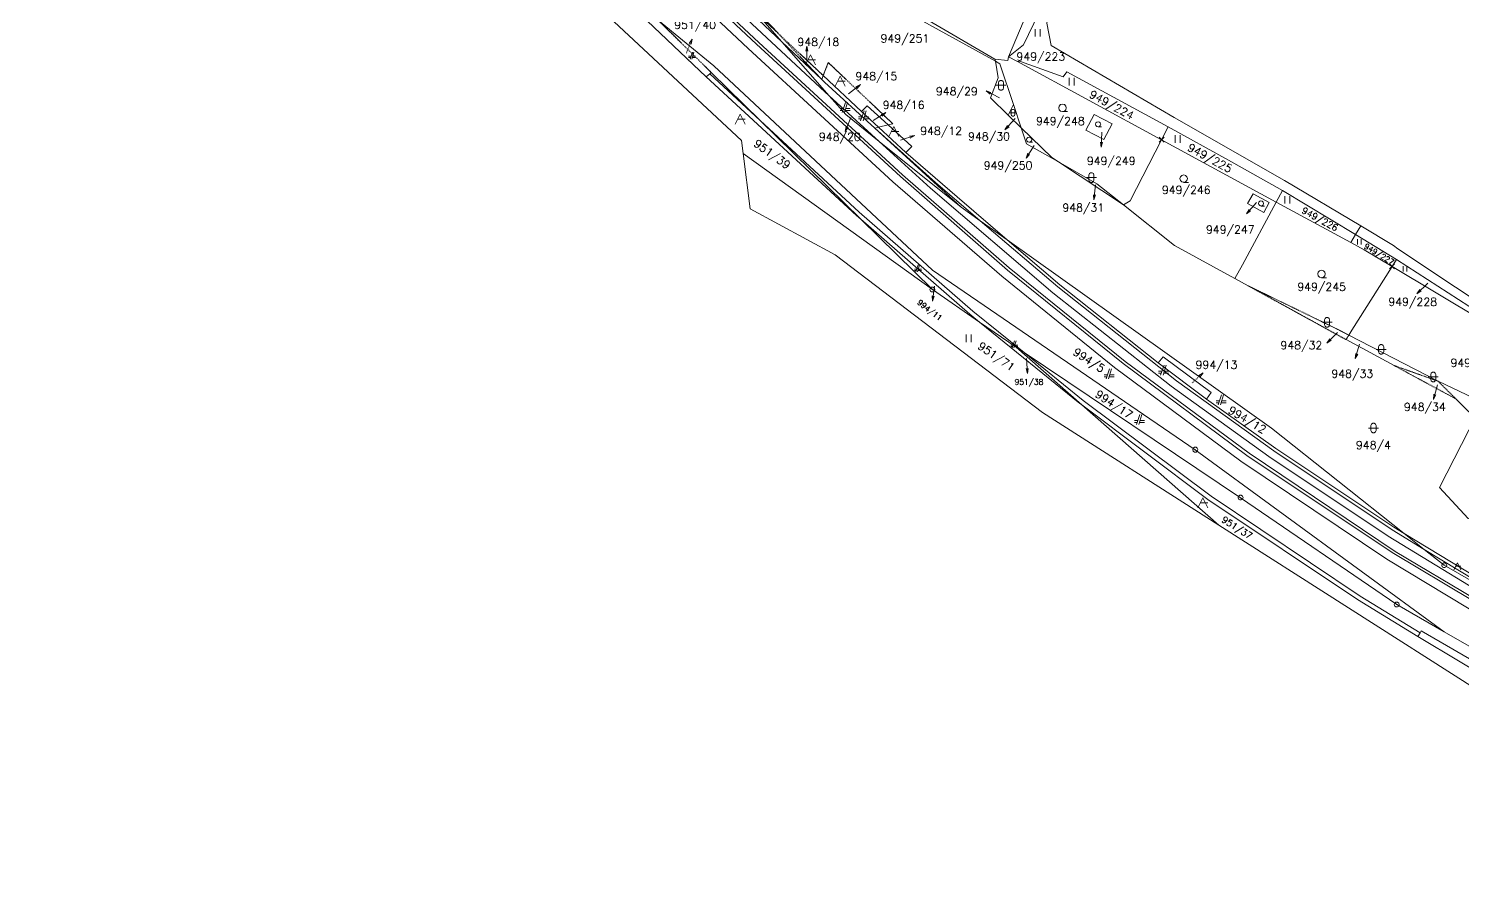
# Model space of a CAD drawing. Extents: x -443817 to 3, y -1171930 to -442383.
# Drawn here: x -442875.6 to -442588.9, y -1171468.6 to -1171299 of the extents above; entities that cross this region are included whole.
import ezdxf
from ezdxf.enums import TextEntityAlignment as Align

# ---------------------------------------------------------------- set-up
doc = ezdxf.new("R2010")
doc.units = 0
doc.header["$LTSCALE"] = 0.5
doc.header["$PDMODE"] = 3
doc.header["$PDSIZE"] = 0.5
for name, pattern in [('DASHDOT', [25.4, 12.7, -6.35, 0, -6.35]), ('DOT', [0.25, 0, -0.25]), ('HIDDEN', [0.375, 0.25, -0.125])]:
    doc.linetypes.add(name, pattern=pattern)
for name, color, linetype, lineweight in [('KATUZ', 7, 'Continuous', 0), ('KLADPAR', 7, 'Continuous', 0), ('ZAPPAR', 7, 'Continuous', 0), ('ZNACKY', 7, 'Continuous', 0), ('ZUOB', 7, 'Continuous', 0)]:
    doc.layers.add(name, color=color, linetype=linetype, lineweight=lineweight)
doc.styles.add('ROMANS', font='romans.shx', dxfattribs={"height": 0.2})

# ---------------------------------------------------------------- blocks, each defined once
blk = doc.blocks.new('$5')
at = {"color": 0}
blk.add_line((-0.12, 0), (0.12, 0), dxfattribs=at)
at = {"color": 0, "flags": 128}
blk.add_lwpolyline([(0.15, 0.48), (0.4, 0.3), (0.5, 0.01), (0.4, -0.28), (0.15, -0.46), (-0.16, -0.46), (-0.41, -0.28), (-0.51, 0.01), (-0.41, 0.3), (-0.16, 0.48), (0.15, 0.48)], dxfattribs=at)
blk = doc.blocks.new('$32')
at = {"color": 0}
for p, q in [((-0.5, 1.5), (-0.5, 0)), ((0.5, 0), (0.5, 1.5))]:
    blk.add_line(p, q, dxfattribs=at)
blk = doc.blocks.new('$489')
at = {"color": 0}
blk.add_line((-0.2, 2), (0, 3), dxfattribs=at)
at = {"color": 0, "flags": 128}
blk.add_lwpolyline([(0, 0), (0, 3), (0.2, 2)], dxfattribs=at)
blk = doc.blocks.new('$30')
at = {"color": 0, "flags": 128}
blk.add_lwpolyline([(0, 0), (-0.38, 0.1), (-0.65, 0.37), (-0.75, 0.74), (-0.65, 1.11), (-0.38, 1.38), (-0.01, 1.48), (0.36, 1.38), (0.63, 1.11), (0.73, 0.73), (0.63, 0.35), (0.36, 0.08), (-0.02, -0.02), (0.98, -0.02)], dxfattribs=at)
blk = doc.blocks.new('$42')
at = {"color": 0, "flags": 128}
for points in [[(-1, 1), (0.27, 1), (1, 1)], [(-0.5, 1.5), (-0.4, 1.79), (-0.15, 1.97), (0.16, 1.97), (0.41, 1.79), (0.51, 1.5), (0.51, 0.5), (0.41, 0.21), (0.16, 0.03), (-0.15, 0.03), (-0.4, 0.21), (-0.5, 0.5), (-0.5, 1.5)]]:
    blk.add_lwpolyline(points, dxfattribs=at)
blk = doc.blocks.new('$432')
at = {"color": 0}
for p, q in [((-0.32, 0.8), (-1, 0.8)), ((-1, 0.4), (-0.46, 0.4)), ((0.1, 2), (-0.6, 0)), ((-0.1, 0), (0.5, 2)), ((0.02, 0.4), (1, 0.4)), ((1, 0.8), (0.14, 0.8))]:
    blk.add_line(p, q, dxfattribs=at)
blk = doc.blocks.new('$488')
at = {"color": 0}
for p, q in [((0, 2.75), (0, 2.85)), ((0, 2.5), (0, 2.6)), ((0, 2.25), (0, 2.35)), ((0, 2), (0, 2.1)), ((0, 1.75), (0, 1.85)), ((0, 1.5), (0, 1.6)), ((0, 1.25), (0, 1.35)), ((0, 1), (0, 1.1)), ((0, 0.75), (0, 0.85)), ((0, 0.5), (0, 0.6)), ((0, 0.25), (0, 0.35)), ((0, 0), (0, 0.1))]:
    blk.add_line(p, q, dxfattribs=at)
at = {"color": 0, "flags": 128}
blk.add_lwpolyline([(0.2, 2), (0, 3), (-0.2, 2)], dxfattribs=at)
blk = doc.blocks.new('$435')
at = {"color": 0}
blk.add_line((1, 1), (-0.5, 1), dxfattribs=at)
at = {"color": 0, "flags": 128}
blk.add_lwpolyline([(-1, 0), (0, 2), (1, 0)], dxfattribs=at)

msp = doc.modelspace()

# ---------------------------------------------------------------- linework, layer by layer
at = {"layer": 'KATUZ', "color": 7, "linetype": 'Continuous', "flags": 128}
msp.add_lwpolyline([(-442559.78, -1171447.85), (-442637.61, -1171398.25), (-442672.87, -1171375.73), (-442714.3, -1171344.19), (-442731.29, -1171334.99), (-442732.69, -1171323.95), (-442733.02, -1171321.32), (-442788.88, -1171269.23), (-442833.08, -1171235.49), (-442866.25, -1171214.57), (-442876.87, -1171210.94), (-442882.35, -1171209.06), (-442904.52, -1171201.48), (-442922.4, -1171195.36), (-442942.49, -1171188.49), (-443004.25, -1171135.77), (-443026.07, -1171117.15), (-443121.47, -1171035.71), (-443131.1, -1171029.77), (-443133.54, -1171028.27), (-443137.31, -1171025.94), (-443161.32, -1171011.14)], dxfattribs=at)
at = {"layer": 'KLADPAR', "color": 7, "linetype": 'DOT'}
for p, q in [((-442735.89, -1171289.18), (-442725.72, -1171299.92)), ((-442739.08, -1171307.73), (-442749.62, -1171297.38)), ((-442725.72, -1171299.92), (-442716.98, -1171309.16)), ((-442725.72, -1171299.92), (-442716.68, -1171308.37)), ((-442612.15, -1171361.15), (-442631.74, -1171350.38)), ((-442612.15, -1171361.15), (-442611.59, -1171360.26)), ((-442593.76, -1171369.46), (-442602.54, -1171366.34))]:
    msp.add_line(p, q, dxfattribs=at)
at = {"layer": 'KLADPAR', "color": 7, "linetype": 'DASHDOT'}
for p, q in [((-442749.62, -1171297.38), (-442739.08, -1171307.73)), ((-442716.98, -1171309.16), (-442725.72, -1171299.92))]:
    msp.add_line(p, q, dxfattribs=at)
at = {"layer": 'KLADPAR', "color": 7, "linetype": 'Continuous'}
for p, q in [((-442725.72, -1171299.92), (-442729.76, -1171296.16)), ((-442716.98, -1171309.16), (-442716.68, -1171308.37)), ((-442716.68, -1171308.37), (-442716.98, -1171309.16)), ((-442709, -1171315.53), (-442716.68, -1171308.37)), ((-442611.59, -1171360.26), (-442593.76, -1171369.46)), ((-442602.54, -1171366.34), (-442612.15, -1171361.15)), ((-442612.15, -1171361.15), (-442602.54, -1171366.34))]:
    msp.add_line(p, q, dxfattribs=at)
at = {"layer": 'KLADPAR', "color": 7, "linetype": 'HIDDEN'}
for p, q in [((-442631.74, -1171350.38), (-442612.15, -1171361.15)), ((-442602.54, -1171366.34), (-442593.76, -1171369.46)), ((-442602.54, -1171366.34), (-442590.17, -1171373.01)), ((-442590.17, -1171373.01), (-442593.76, -1171369.46))]:
    msp.add_line(p, q, dxfattribs=at)
at = {"layer": 'KLADPAR', "color": 7, "linetype": 'Continuous', "flags": 128}
for points in [[(-442794.11, -1171258.8), (-442761.05, -1171288.71), (-442740.07, -1171308.64), (-442710.02, -1171336.36), (-442709.18, -1171337.09), (-442694.85, -1171351.16), (-442732.69, -1171323.95), (-442733.02, -1171321.32), (-442788.88, -1171269.23), (-442833.08, -1171235.49), (-442866.25, -1171214.57), (-442876.87, -1171210.94), (-442882.35, -1171209.06), (-442905.44, -1171194.16), (-442919.27, -1171185.23), (-442957.83, -1171162.01)], [(-442879.82, -1171189.83), (-442867.52, -1171194.95), (-442863.23, -1171196.74), (-442840.34, -1171209.9), (-442819.14, -1171223.94), (-442785.32, -1171250.48), (-442752.34, -1171280.43), (-442729.55, -1171301.75), (-442700.85, -1171328.21), (-442679.52, -1171346.77), (-442656.29, -1171365.55), (-442631.55, -1171383.87), (-442602.31, -1171403.51), (-442570.5, -1171422.42)], [(-442536.18, -1171451.84), (-442592.5, -1171419.58), (-442592.5, -1171419.58), (-442642.3, -1171383.16), (-442694.81, -1171347.25), (-442738.53, -1171306.41), (-442749.62, -1171297.38), (-442760.01, -1171287.8), (-442814.62, -1171237.43), (-442852.22, -1171212.58), (-442870.94, -1171204.76), (-442880.18, -1171200.91)], [(-442571.21, -1171363.28), (-442590.27, -1171350.65), (-442601.77, -1171342.98), (-442602.63, -1171342.34), (-442609.19, -1171338.43), (-442624.47, -1171329.32), (-442646.52, -1171316.75), (-442671.09, -1171302.35), (-442671.97, -1171297.89), (-442671.76, -1171296.83), (-442671.17, -1171293.8), (-442666.7, -1171283.99), (-442665.35, -1171281.02), (-442663.92, -1171277.9), (-442660.89, -1171271.26), (-442658.4, -1171265.83), (-442655.23, -1171258.9), (-442655.02, -1171258.43), (-442651.32, -1171250.39), (-442646.59, -1171240.11), (-442644.53, -1171235.34), (-442611.39, -1171253.34), (-442606.07, -1171256.61), (-442570.84, -1171278.25)], [(-442765.6, -1171238.13), (-442759.86, -1171249.73), (-442752.35, -1171262.9), (-442751.37, -1171263.92), (-442746.4, -1171268.31), (-442741.38, -1171271.89), (-442732.9, -1171277.94), (-442730.64, -1171279.37), (-442729.41, -1171280.15), (-442721.26, -1171283.96), (-442682.27, -1171305.49), (-442681.7, -1171308.81), (-442683.21, -1171312.84), (-442679.7, -1171316.26), (-442677.08, -1171318.82), (-442676.01, -1171322.04), (-442669.66, -1171325.64), (-442656.66, -1171334.22), (-442646.48, -1171342.34), (-442634.38, -1171348.94), (-442631.74, -1171350.38)], [(-442729.76, -1171296.16), (-442724.93, -1171301.65), (-442715.48, -1171312.4), (-442717.29, -1171310.75), (-442744.54, -1171285.26), (-442766.25, -1171265.13), (-442782.49, -1171250.68), (-442767.7, -1171262.88), (-442755.93, -1171272.61), (-442747.56, -1171279.53)], [(-442739.08, -1171307.73), (-442729.27, -1171317.37), (-442709.18, -1171337.09), (-442710.02, -1171336.36), (-442740.07, -1171308.64), (-442761.05, -1171288.71), (-442794.11, -1171258.8)], [(-442570.5, -1171422.42), (-442602.31, -1171403.51), (-442631.55, -1171383.87), (-442656.29, -1171365.55), (-442679.52, -1171346.77), (-442700.85, -1171328.21), (-442729.55, -1171301.75), (-442752.34, -1171280.43)], [(-442673.55, -1171295.86), (-442676.65, -1171302.2), (-442679.64, -1171304.59), (-442669.9, -1171281.58)], [(-442744.54, -1171285.26), (-442717.29, -1171310.75), (-442715.48, -1171312.4), (-442712.16, -1171316.18), (-442705.5, -1171321.52), (-442695.26, -1171330.87), (-442670.75, -1171351.83), (-442647.13, -1171370.46), (-442627.6, -1171384.54), (-442603.75, -1171400.45), (-442577.95, -1171416.15)], [(-442749.62, -1171297.38), (-442738.53, -1171306.41), (-442694.81, -1171347.25), (-442642.3, -1171383.16)], [(-442716.68, -1171308.37), (-442709, -1171315.53), (-442707.88, -1171314.39), (-442703.7, -1171318.22), (-442705.61, -1171318.68), (-442706.35, -1171318.86), (-442689.11, -1171334.65), (-442705.5, -1171321.52), (-442715.48, -1171312.4), (-442724.93, -1171301.65), (-442729.76, -1171296.16), (-442725.72, -1171299.92)], [(-442642.3, -1171383.16), (-442592.5, -1171419.58), (-442602.01, -1171414.13), (-442633.24, -1171392.75), (-442676.53, -1171363.76), (-442678.14, -1171362.68), (-442685.44, -1171357.65), (-442687.36, -1171356.09), (-442709.18, -1171337.09), (-442729.27, -1171317.37), (-442739.08, -1171307.73)], [(-442702.78, -1171318), (-442703.7, -1171318.22), (-442707.88, -1171314.39), (-442709, -1171315.53)], [(-442576.89, -1171414.23), (-442600.5, -1171399.93), (-442627.04, -1171378.86), (-442679.91, -1171341.21), (-442689.91, -1171332.63), (-442700.15, -1171323.75), (-442699, -1171322.52), (-442703.7, -1171318.22), (-442702.78, -1171318)], [(-442577.95, -1171416.15), (-442603.75, -1171400.45), (-442627.6, -1171384.54), (-442647.13, -1171370.46), (-442670.75, -1171351.83), (-442695.26, -1171330.87), (-442705.5, -1171321.52), (-442689.11, -1171334.65), (-442685.28, -1171337.38), (-442679.91, -1171341.21), (-442669.4, -1171350.21), (-442649.71, -1171365.81), (-442648.74, -1171364.58), (-442648.74, -1171364.58), (-442639.13, -1171371.75), (-442640.08, -1171373.03), (-442626.19, -1171382.9), (-442602.57, -1171398.68), (-442600.5, -1171399.93), (-442596.53, -1171403.09), (-442592.52, -1171406.27), (-442577.31, -1171414.99)], [(-442631.74, -1171350.38), (-442634.38, -1171348.94), (-442632.88, -1171346.17), (-442626.1, -1171333.65)], [(-442626.1, -1171333.65), (-442611.21, -1171341.73), (-442608.54, -1171343.18), (-442602.93, -1171346.53), (-442610.97, -1171359.28), (-442611.59, -1171360.26)], [(-442593.76, -1171369.46), (-442572.44, -1171379.58), (-442559.9, -1171385.53), (-442546.87, -1171391.72), (-442532.09, -1171398.73), (-442513.13, -1171407.73), (-442507.55, -1171396.45), (-442506.45, -1171397.18), (-442491.41, -1171407.1), (-442486.88, -1171409.62)], [(-442590.17, -1171373.01), (-442587.57, -1171375.59)], [(-442486.88, -1171409.62), (-442492.68, -1171415.96), (-442507.55, -1171413.45), (-442508.91, -1171412.64), (-442527.45, -1171401.58), (-442532.48, -1171399.74), (-442547.8, -1171394.14), (-442552.65, -1171392.37), (-442561.26, -1171388.53), (-442573.98, -1171382.86), (-442576.52, -1171381.73), (-442586.1, -1171376.41), (-442587.57, -1171375.59), (-442590.17, -1171373.01)], [(-442586.1, -1171376.41), (-442593.45, -1171390.72), (-442587.74, -1171396.9)]]:
    msp.add_lwpolyline(points, dxfattribs=at)
at = {"layer": 'KLADPAR', "color": 7, "linetype": 'DASHDOT'}
msp.add_lwpolyline([(-442702.78, -1171318), (-442715.67, -1171305.76), (-442716.68, -1171308.37), (-442725.72, -1171299.92), (-442735.89, -1171289.18), (-442760.12, -1171267.82), (-442759.05, -1171266.65), (-442763.87, -1171262.28), (-442761.84, -1171261.76), (-442774.13, -1171250.43), (-442775.38, -1171253.98), (-442781.41, -1171248.37)], dxfattribs=at)
at = {"layer": 'KLADPAR', "color": 7, "linetype": 'Continuous', "flags": 128}
for points in [[(-442679.66, -1171271.57), (-442671.11, -1171278.24), (-442670.36, -1171280.57), (-442669.9, -1171281.58), (-442679.64, -1171304.59), (-442679.78, -1171305.36), (-442682.34, -1171305.06), (-442696.3, -1171296.93), (-442681.46, -1171274.33), (-442679.66, -1171271.57)], [(-442721.26, -1171283.96), (-442718.96, -1171285.03), (-442711.74, -1171288.41), (-442706.98, -1171291.04), (-442696.3, -1171296.93), (-442682.34, -1171305.06), (-442682.27, -1171305.49), (-442721.26, -1171283.96)], [(-442647.7, -1171318.61), (-442667.96, -1171307.59), (-442668.74, -1171308.63), (-442677.22, -1171305.56), (-442677.96, -1171305.5), (-442679.64, -1171304.59), (-442676.65, -1171302.2), (-442673.55, -1171295.86), (-442671.76, -1171296.83), (-442671.97, -1171297.89), (-442671.09, -1171302.35), (-442646.52, -1171316.75), (-442624.47, -1171329.32), (-442609.19, -1171338.43), (-442610.25, -1171340.16), (-442624.86, -1171331.37), (-442635.67, -1171325.31), (-442647.7, -1171318.61)], [(-442682.27, -1171305.49), (-442681.34, -1171306), (-442678.62, -1171314.18), (-442679.7, -1171316.26), (-442683.21, -1171312.84), (-442681.7, -1171308.81), (-442682.27, -1171305.49)], [(-442649.03, -1171321.2), (-442655.29, -1171333.42), (-442656.66, -1171334.22), (-442661.95, -1171330), (-442669.66, -1171325.64), (-442671, -1171324.75), (-442677.08, -1171318.82), (-442678.62, -1171314.18), (-442681.34, -1171306), (-442682.27, -1171305.49), (-442682.34, -1171305.06), (-442679.78, -1171305.36), (-442679.64, -1171304.59), (-442677.96, -1171305.5), (-442649.03, -1171321.2)], [(-442667.96, -1171307.59), (-442647.7, -1171318.61), (-442649.03, -1171321.2), (-442677.96, -1171305.5), (-442677.22, -1171305.56), (-442668.74, -1171308.63), (-442667.96, -1171307.59)], [(-442679.91, -1171341.21), (-442685.28, -1171337.38), (-442689.11, -1171334.65), (-442706.35, -1171318.86), (-442705.61, -1171318.68), (-442703.7, -1171318.22), (-442699, -1171322.52), (-442700.15, -1171323.75), (-442689.91, -1171332.63), (-442679.91, -1171341.21)], [(-442649.03, -1171321.2), (-442647.7, -1171318.61), (-442635.67, -1171325.31), (-442624.86, -1171331.37), (-442626.1, -1171333.65), (-442649.03, -1171321.2)], [(-442649.03, -1171321.2), (-442626.1, -1171333.65), (-442632.88, -1171346.17), (-442634.38, -1171348.94), (-442646.48, -1171342.34), (-442656.66, -1171334.22), (-442655.29, -1171333.42), (-442649.03, -1171321.2)], [(-442694.85, -1171351.16), (-442685.44, -1171357.65), (-442665.39, -1171373.92), (-442665, -1171374.22), (-442637.61, -1171398.25), (-442672.87, -1171375.73), (-442714.3, -1171344.19), (-442731.29, -1171334.99), (-442732.69, -1171323.95), (-442694.85, -1171351.16)], [(-442611.21, -1171341.73), (-442610.25, -1171340.16), (-442602.03, -1171345.11), (-442602.93, -1171346.53), (-442608.54, -1171343.18), (-442611.21, -1171341.73)], [(-442610.25, -1171340.16), (-442609.19, -1171338.43), (-442602.63, -1171342.34), (-442601.77, -1171342.98), (-442590.27, -1171350.65), (-442571.21, -1171363.28), (-442563.35, -1171367.55), (-442554.62, -1171371.48), (-442550.66, -1171373.2), (-442544.91, -1171375.06), (-442545.34, -1171375.93), (-442549.74, -1171375.07), (-442554.38, -1171373.43), (-442566.93, -1171367.76), (-442602.03, -1171345.11), (-442610.25, -1171340.16)], [(-442639.13, -1171371.75), (-442648.74, -1171364.58), (-442649.71, -1171365.81), (-442669.4, -1171350.21), (-442679.91, -1171341.21), (-442627.04, -1171378.86), (-442600.5, -1171399.93), (-442602.57, -1171398.68), (-442626.19, -1171382.9), (-442640.08, -1171373.03), (-442639.13, -1171371.75)], [(-442602.93, -1171346.53), (-442567.04, -1171367.99), (-442572.44, -1171379.58), (-442593.76, -1171369.46), (-442611.59, -1171360.26), (-442610.97, -1171359.28), (-442602.93, -1171346.53)], [(-442676.53, -1171363.76), (-442633.24, -1171392.75), (-442602.01, -1171414.13), (-442592.5, -1171419.58), (-442536.18, -1171451.84), (-442527.99, -1171459.42), (-442546.98, -1171448.84), (-442572.43, -1171435.73), (-442597.8, -1171420.53), (-442609.87, -1171413.13), (-442639.79, -1171393.1), (-442665, -1171374.22), (-442678.14, -1171362.68), (-442676.53, -1171363.76)], [(-442665, -1171374.22), (-442639.79, -1171393.1), (-442609.87, -1171413.13), (-442597.8, -1171420.53), (-442572.43, -1171435.73), (-442546.98, -1171448.84), (-442527.99, -1171459.42), (-442519.99, -1171466.83), (-442518.21, -1171467.92), (-442529.24, -1171468.65), (-442559.78, -1171447.85), (-442637.61, -1171398.25), (-442665, -1171374.22)], [(-442573.98, -1171382.86), (-442581.49, -1171398.97), (-442587.74, -1171396.9), (-442593.45, -1171390.72), (-442586.1, -1171376.41), (-442576.52, -1171381.73), (-442573.98, -1171382.86)], [(-442596.53, -1171403.09), (-442600.5, -1171399.93), (-442576.89, -1171414.23), (-442567.05, -1171420.11), (-442567.35, -1171420.69), (-442577.31, -1171414.99), (-442592.52, -1171406.27), (-442596.53, -1171403.09)]]:
    msp.add_lwpolyline(points, close=True, dxfattribs=at)
at = {"layer": 'KLADPAR', "color": 7, "linetype": 'DOT'}
for points in [[(-442716.68, -1171308.37), (-442715.67, -1171305.76), (-442702.78, -1171318)], [(-442611.59, -1171360.26), (-442614.03, -1171359), (-442631.74, -1171350.38)], [(-442593.76, -1171369.46), (-442590.17, -1171373.01), (-442602.54, -1171366.34)]]:
    msp.add_lwpolyline(points, dxfattribs=at)
at = {"layer": 'KLADPAR', "color": 7, "linetype": 'HIDDEN'}
msp.add_lwpolyline([(-442631.74, -1171350.38), (-442614.03, -1171359), (-442611.59, -1171360.26), (-442612.15, -1171361.15)], dxfattribs=at)
at = {"layer": 'KLADPAR', "color": 7, "linetype": 'Continuous'}
for p in [(-442649.03, -1171321.2), (-442649.03, -1171321.2), (-442602.93, -1171346.53)]:
    msp.add_point(p, dxfattribs=at)
for points in [[(-442715.48, -1171312.4), (-442705.5, -1171321.52), (-442712.16, -1171316.18)], [(-442678.62, -1171314.18), (-442677.08, -1171318.82), (-442679.7, -1171316.26)], [(-442660.56, -1171321.12), (-442658.93, -1171317.99), (-442662.52, -1171316.12), (-442664.15, -1171319.25)], [(-442658.93, -1171317.99), (-442660.56, -1171321.12), (-442664.15, -1171319.25), (-442662.52, -1171316.12)], [(-442677.08, -1171318.82), (-442671, -1171324.75), (-442669.66, -1171325.64), (-442676.01, -1171322.04)], [(-442669.66, -1171325.64), (-442661.95, -1171330), (-442656.66, -1171334.22)], [(-442627.51, -1171333.74), (-442630.75, -1171331.98), (-442631.83, -1171333.97), (-442628.59, -1171335.73)], [(-442630.75, -1171331.98), (-442627.51, -1171333.74), (-442628.59, -1171335.73), (-442631.83, -1171333.97)], [(-442626.1, -1171333.65), (-442624.86, -1171331.37), (-442610.25, -1171340.16), (-442611.21, -1171341.73)], [(-442687.36, -1171356.09), (-442685.44, -1171357.65), (-442694.85, -1171351.16), (-442709.18, -1171337.09)], [(-442602.93, -1171346.53), (-442602.03, -1171345.11), (-442566.93, -1171367.76), (-442567.04, -1171367.99)], [(-442678.14, -1171362.68), (-442665, -1171374.22), (-442665.39, -1171373.92), (-442685.44, -1171357.65)]]:
    msp.add_3dface(points, dxfattribs=at)
at = {"layer": 'ZAPPAR', "color": 7, "linetype": 'Continuous'}
for p, q in [((-442740.07, -1171308.64), (-442739.35, -1171308.04)), ((-442709, -1171315.53), (-442705.61, -1171318.68)), ((-442705.61, -1171318.68), (-442700.15, -1171323.75)), ((-442649.71, -1171365.81), (-442640.08, -1171373.03)), ((-442596.53, -1171403.09), (-442577.23, -1171414.83))]:
    msp.add_line(p, q, dxfattribs=at)
at = {"layer": 'ZAPPAR', "color": 7, "linetype": 'Continuous', "flags": 128}
for points in [[(-442533.64, -1171443.57), (-442533.95, -1171444.26), (-442542.65, -1171439.92), (-442571.75, -1171424.47), (-442603.97, -1171405.07), (-442633.2, -1171385.48), (-442658.42, -1171366.75), (-442680.99, -1171348.49), (-442702.78, -1171329.59), (-442731.66, -1171302.96), (-442754.61, -1171281.39), (-442786.88, -1171252.16), (-442820.43, -1171225.95), (-442840.53, -1171212.46), (-442879.82, -1171189.83)], [(-442570.8, -1171422.92), (-442602.94, -1171403.7), (-442631.96, -1171384.35), (-442656.73, -1171365.91), (-442679.81, -1171347.28), (-442701.25, -1171328.56), (-442730.04, -1171302.1), (-442752.75, -1171280.74), (-442785.69, -1171250.9), (-442819.46, -1171224.3), (-442840.58, -1171210.45), (-442867.52, -1171194.95)], [(-442755.93, -1171272.61), (-442743.51, -1171284.11), (-442724.93, -1171301.65)], [(-442724.93, -1171301.65), (-442716.98, -1171309.16), (-442716.42, -1171309.69), (-442706.35, -1171318.86)], [(-442739.08, -1171307.73), (-442739.35, -1171308.04), (-442729.27, -1171317.37)], [(-442676.53, -1171363.76), (-442686.8, -1171355.44), (-442709.49, -1171335.66), (-442729.27, -1171317.37)], [(-442685.28, -1171337.38), (-442694.25, -1171329.73), (-442706.35, -1171318.86)], [(-442685.28, -1171337.38), (-442669.76, -1171350.61), (-442646.06, -1171369.36), (-442626.56, -1171383.41), (-442602.95, -1171399.18), (-442596.53, -1171403.09)], [(-442676.53, -1171363.76), (-442664.71, -1171373.33), (-442639.13, -1171392.45), (-442609.35, -1171412.45), (-442597.36, -1171419.77)], [(-442536.18, -1171451.84), (-442545.9, -1171447.53), (-442571.47, -1171434.2), (-442597.12, -1171419.36), (-442597.36, -1171419.77), (-442597.8, -1171420.53)]]:
    msp.add_lwpolyline(points, dxfattribs=at)
at = {"layer": 'ZUOB', "color": 7, "linetype": 'Continuous', "flags": 128}
msp.add_lwpolyline([(-442559.78, -1171447.85), (-442637.61, -1171398.25), (-442672.87, -1171375.73), (-442714.3, -1171344.19), (-442731.29, -1171334.99), (-442732.69, -1171323.95), (-442733.02, -1171321.32), (-442788.88, -1171269.23), (-442833.08, -1171235.49), (-442866.25, -1171214.57), (-442876.87, -1171210.94), (-442882.35, -1171209.06), (-442904.52, -1171201.48), (-442922.4, -1171195.36), (-442942.49, -1171188.49), (-443004.25, -1171135.77), (-443026.07, -1171117.15), (-443121.47, -1171035.71), (-443131.1, -1171029.77), (-443133.54, -1171028.27), (-443137.31, -1171025.94), (-443161.32, -1171011.14)], dxfattribs=at)

# ---------------------------------------------------------------- block references
at = {"layer": 'KLADPAR', "color": 7, "linetype": 'Continuous'}
for name, p in [('$32', (-442673.82, -1171300.58)), ('$489', (-442719.97, -1171305.46)), ('$435', (-442719.25, -1171306.25)), ('$435', (-442713.3, -1171310.5)), ('$32', (-442667, -1171310.35)), ('$42', (-442681.14, -1171311.31)), ('$432', (-442712.31, -1171315.73)), ('$30', (-442668.83, -1171315.56)), ('$435', (-442733.3, -1171318.06)), ('$432', (-442708.62, -1171317.42)), ('$435', (-442702.55, -1171320.53)), ('$32', (-442645.83, -1171321.79)), ('$42', (-442663.07, -1171329.76)), ('$30', (-442644.6, -1171329.69)), ('$32', (-442623.91, -1171333.97)), ('$30', (-442617.05, -1171348.75)), ('$42', (-442615.95, -1171358.69)), ('$32', (-442687.58, -1171361.65)), ('$42', (-442605.13, -1171364.1)), ('$432', (-442648.62, -1171368.27)), ('$432', (-442659.52, -1171369.01)), ('$42', (-442594.72, -1171369.62)), ('$432', (-442637.13, -1171374.16)), ('$432', (-442653.47, -1171378.14)), ('$42', (-442606.67, -1171379.83)), ('$435', (-442640.8, -1171394.75))]:
    msp.add_blockref(name, p, dxfattribs=at)
for name, p, rotation in [('$488', (-442744.05, -1171303.86), 337.35755), ('$489', (-442711.61, -1171312), 307.79294), ('$489', (-442681.45, -1171312.79), 63.420697), ('$489', (-442711.16, -1171316.74), 158.365531), ('$489', (-442706.68, -1171317.38), 302.974351), ('$489', (-442678.33, -1171316.97), 137.681765), ('$489', (-442701.24, -1171321.31), 288.312366), ('$489', (-442660.96, -1171319.68), 177.273148), ('$489', (-442674.5, -1171322.33), 147.25015), ('$489', (-442662.25, -1171330.22), 174.293764), ('$489', (-442630.04, -1171333.76), 138.140125), ('$489', (-442694.45, -1171350.46), 173.153574), ('$489', (-442595.83, -1171349.89), 134.129424), ('$489', (-442613.84, -1171359.73), 134.988853), ('$489', (-442609.43, -1171362.08), 163.126815), ('$489', (-442676.04, -1171364.94), 184.200203), ('$488', (-442642.93, -1171369.81), 312.6057640000001), ('$489', (-442593.88, -1171370.21), 164.725366)]:
    msp.add_blockref(name, p, dxfattribs=dict(at, rotation=rotation))
at = {"layer": 'KLADPAR', "color": 7, "linetype": 'Continuous', "xscale": 0.7, "yscale": 0.7}
for name, p in [('$432', (-442742.9, -1171305.06)), ('$42', (-442678.74, -1171316.5)), ('$30', (-442661.72, -1171318.62)), ('$30', (-442675.5, -1171321.69)), ('$30', (-442629.15, -1171334.43)), ('$32', (-442609.49, -1171342.12)), ('$432', (-442697.76, -1171347.61)), ('$32', (-442600.36, -1171347.54)), ('$432', (-442678.49, -1171362.81)), ('$435', (-442589.87, -1171407.15))]:
    msp.add_blockref(name, p, dxfattribs=at)
at = {"layer": 'ZNACKY', "color": 7, "linetype": 'Continuous'}
for p in [(-442694.85, -1171351.16), (-442642.3, -1171383.16), (-442633.24, -1171392.75), (-442592.52, -1171406.27), (-442602.01, -1171414.13)]:
    msp.add_blockref('$5', p, dxfattribs=at)

# ---------------------------------------------------------------- texts
at = {"layer": 'KLADPAR', "color": 7, "linetype": 'Continuous', "style": 'ROMANS'}
for s, height, p in [('951/40', 1.6, (-442742.3, -1171297.44)), ('948/18', 1.6, (-442717.65, -1171300.85)), ('949/251', 1.6, (-442700.35, -1171300.13)), ('949/223', 1.6, (-442673.17, -1171303.77)), ('948/15', 1.6, (-442706.05, -1171307.69)), ('948/29', 1.6, (-442689.97, -1171310.71)), ('948/16', 1.6, (-442700.61, -1171313.44)), ('949/248', 1.6, (-442669.27, -1171316.66)), ('948/20', 1.6, (-442713.36, -1171319.8)), ('948/12', 1.6, (-442693.11, -1171318.63)), ('948/30', 1.6, (-442683.53, -1171319.73)), ('949/250', 1.6, (-442679.72, -1171325.53)), ('949/249', 1.6, (-442659.1, -1171324.63)), ('949/246', 1.6, (-442644.1, -1171330.43)), ('948/31', 1.6, (-442664.69, -1171333.97)), ('949/247', 1.6, (-442635.29, -1171338.35)), ('949/245', 1.6, (-442617.02, -1171349.79)), ('949/228', 1.6, (-442598.82, -1171352.79)), ('948/32', 1.6, (-442621.08, -1171361.48)), ('994/13', 1.6, (-442638.05, -1171365.38)), ('949/243', 1.6, (-442586.39, -1171364.99)), ('951/38', 1.1, (-442675.54, -1171369.06)), ('948/33', 1.6, (-442610.89, -1171367.16)), ('948/34', 1.6, (-442596.39, -1171373.82)), ('948/4', 1.6, (-442606.67, -1171381.43))]:
    msp.add_text(s, height=height, dxfattribs=at).set_placement(p, align=Align.TOP_CENTER)
for s, height, rotation, p in [('949/224', 1.6, 331.513, (-442658.63, -1171313.52)), ('951/39', 1.6, 324.294, (-442726.43, -1171323.44)), ('949/225', 1.6, 331.513, (-442638.98, -1171324.15)), ('949/226', 1.3, 331.456, (-442617.06, -1171336.49)), ('949/227', 1.1, 328.534, (-442605.24, -1171343.59)), ('994/11', 1.1, 321.945, (-442695.05, -1171354.81)), ('951/71', 1.6, 325.096, (-442681.6, -1171363.87)), ('994/5', 1.6, 327.044, (-442663.11, -1171364.6)), ('994/17', 1.6, 326.185, (-442658.11, -1171373.44)), ('994/12', 1.6, 328.992, (-442631.49, -1171376.5)), ('951/37', 1.3, 327.503, (-442633.6, -1171398.2))]:
    msp.add_text(s, height=height, rotation=rotation, dxfattribs=at).set_placement(p, align=Align.TOP_CENTER)

doc.saveas('drawing.dxf')
